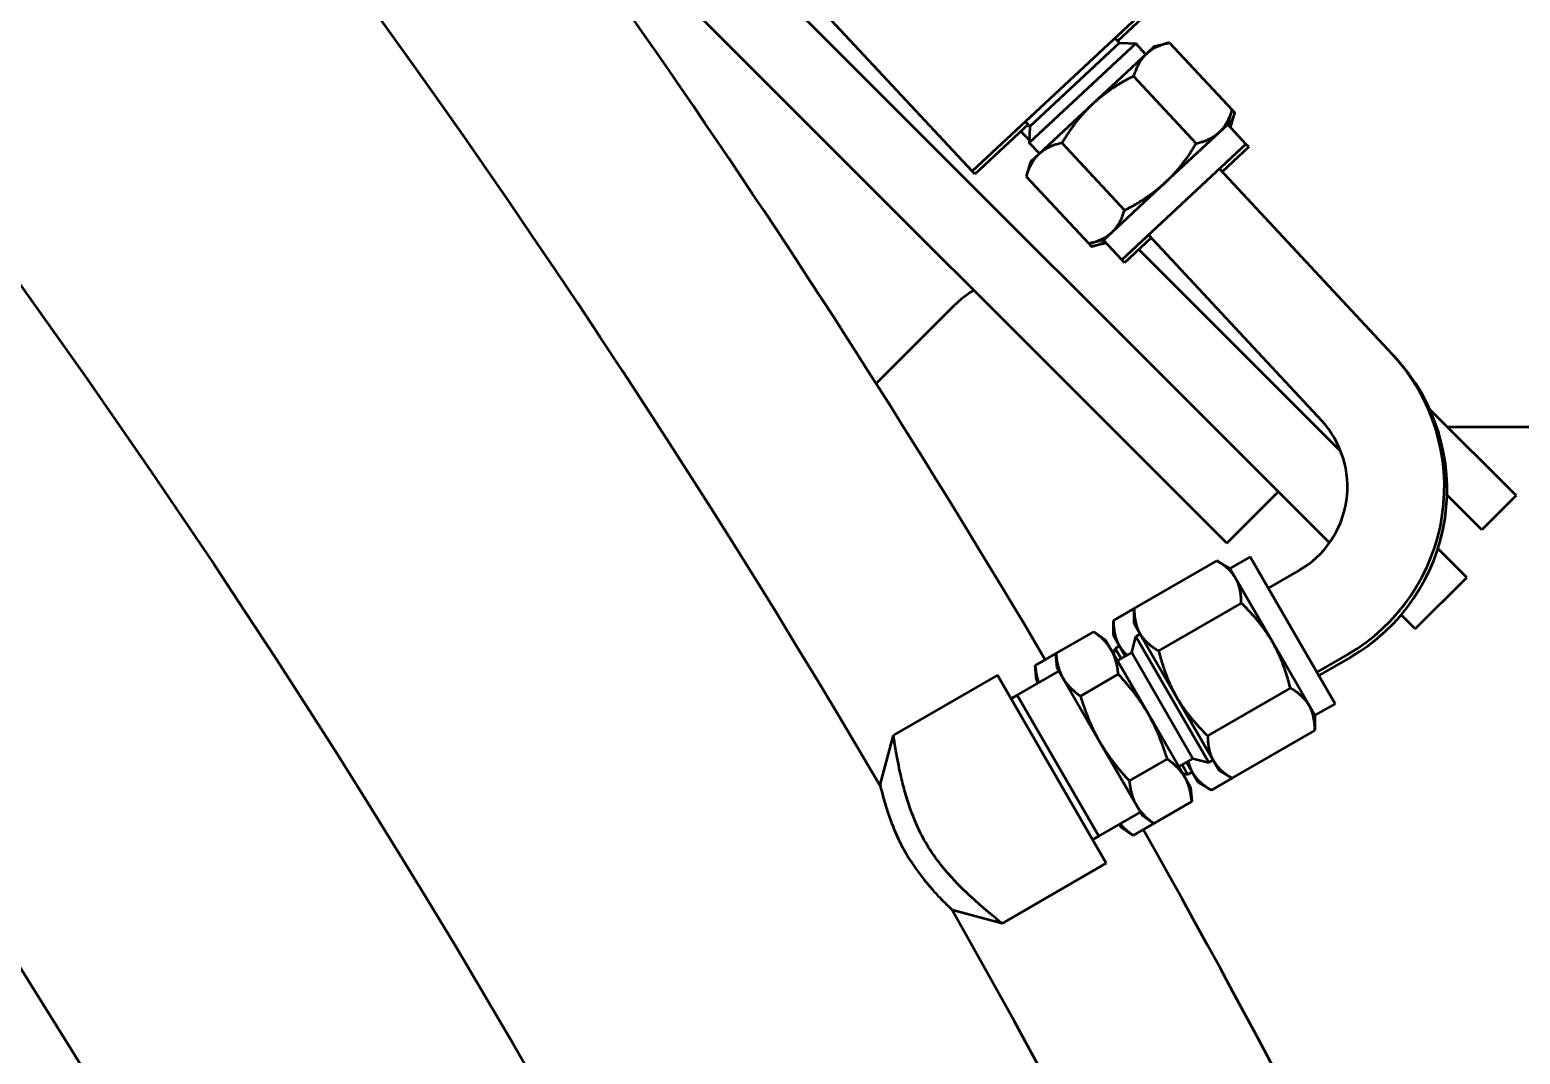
# Model space of a CAD drawing. Header units: inches. Extents: x 11 to 1621, y 11 to 1332.
# Drawn here: x 1286.47 to 1294.15, y 382.63 to 387.91 of the extents above; entities that cross this region are included whole.
import ezdxf

# ---------------------------------------------------------------- set-up
doc = ezdxf.new("R2010")
doc.units = ezdxf.units.IN
doc.header["$LTSCALE"] = 48
doc.header["$MEASUREMENT"] = 0
doc.layers.add('Visible (ANSI)', color=7, linetype='Continuous', lineweight=50)

msp = doc.modelspace()

# ---------------------------------------------------------------- linework, layer by layer
at = {"layer": 'Visible (ANSI)'}
for p, q in [((1293.169073, 385.262767), (1288.012602, 390.419238)), ((1292.639904, 385.261606), (1288.659871, 389.241639)), ((1291.328078, 387.179187), (1289.827682, 388.788165)), ((1292.337347, 388.120345), (1291.328078, 387.179187)), ((1292.351305, 388.105376), (1292.077376, 387.849934)), ((1292.170771, 387.837097), (1291.622256, 387.325598)), ((1292.086606, 387.840036), (1291.625195, 387.409763)), ((1292.086606, 387.840036), (1292.063418, 387.864902)), ((1292.086606, 387.840036), (1292.170771, 387.837097)), ((1292.22291, 387.781185), (1292.170771, 387.837097)), ((1292.268619, 387.82381), (1292.225752, 387.783835)), ((1292.268619, 387.82381), (1292.344768, 387.84139)), ((1292.344768, 387.84139), (1292.667932, 387.49484)), ((1292.225752, 387.783835), (1291.948652, 387.525436)), ((1292.160035, 387.669124), (1292.483199, 387.322573)), ((1291.948652, 387.525436), (1291.671552, 387.267036)), ((1292.645083, 387.420103), (1292.667932, 387.49484)), ((1292.667932, 387.49484), (1292.68189, 387.479871)), ((1291.615965, 387.419661), (1291.342037, 387.164218)), ((1291.625195, 387.409763), (1291.602007, 387.434629)), ((1291.625195, 387.409763), (1291.622256, 387.325598)), ((1292.602215, 387.380128), (1292.645083, 387.420103)), ((1292.739198, 387.319176), (1292.645083, 387.420103)), ((1292.659041, 387.405134), (1292.68189, 387.479871)), ((1291.622739, 387.339431), (1291.577955, 387.384216)), ((1292.325115, 387.121728), (1292.602215, 387.380128)), ((1291.674395, 387.269686), (1291.622256, 387.325598)), ((1291.671552, 387.267036), (1291.628685, 387.227061)), ((1291.790569, 387.324591), (1292.113732, 386.97804)), ((1292.739198, 387.319176), (1292.099264, 386.722427)), ((1292.753157, 387.304207), (1292.616028, 387.176333)), ((1292.753157, 387.304207), (1292.739198, 387.319176)), ((1291.342037, 387.164218), (1291.328078, 387.179187)), ((1291.628685, 387.227061), (1291.605836, 387.152324)), ((1292.602069, 387.191301), (1293.493524, 386.235334)), ((1291.605836, 387.152324), (1291.928999, 386.805774)), ((1292.048016, 386.863329), (1292.325115, 387.121728)), ((1292.005148, 386.823354), (1291.928999, 386.805774)), ((1291.928999, 386.805774), (1291.942958, 386.790805)), ((1292.019106, 386.808386), (1291.942958, 386.790805)), ((1292.005148, 386.823354), (1292.048016, 386.863329)), ((1292.099264, 386.722427), (1292.005148, 386.823354)), ((1292.250351, 386.835334), (1292.113222, 386.707459)), ((1292.236393, 386.850302), (1293.127847, 385.894334)), ((1292.113222, 386.707459), (1292.099264, 386.722427)), ((1293.228527, 385.733643), (1292.186437, 386.775733)), ((1290.833084, 386.083809), (1291.237004, 386.487729)), ((1293.493524, 386.235334), (1293.507482, 386.220365)), ((1294.131192, 385.506958), (1293.686923, 385.951227)), ((1293.777639, 385.860511), (1294.484745, 385.860511)), ((1292.639904, 385.261606), (1292.905069, 385.526771)), ((1293.954415, 385.330181), (1293.775694, 385.508902)), ((1294.131192, 385.506958), (1293.954415, 385.330181)), ((1292.760699, 385.191642), (1292.656776, 385.131642)), ((1292.760699, 385.191642), (1293.198199, 384.43387)), ((1293.877341, 385.08483), (1293.728559, 385.233611)), ((1292.163141, 384.924794), (1292.589094, 385.170718)), ((1292.656776, 385.131642), (1292.589094, 385.170718)), ((1292.686083, 385.080881), (1292.656776, 385.131642)), ((1293.01217, 385.120323), (1292.854449, 385.029262)), ((1292.875526, 384.752756), (1292.686083, 385.080881)), ((1293.612176, 384.819664), (1293.877341, 385.08483)), ((1292.289437, 384.706044), (1292.71539, 384.951968)), ((1292.056161, 384.863029), (1292.163141, 384.924794)), ((1292.163141, 384.846642), (1292.163141, 384.924794)), ((1293.612176, 384.819664), (1293.539469, 384.892371)), ((1291.75956, 384.691786), (1291.954744, 384.804476)), ((1292.015917, 384.761642), (1291.954744, 384.804476)), ((1292.056161, 384.784877), (1292.056161, 384.863029)), ((1292.163141, 384.846642), (1292.192448, 384.795881)), ((1292.045224, 384.710881), (1292.015917, 384.761642)), ((1292.056161, 384.784877), (1292.085468, 384.734116)), ((1292.087411, 384.73075), (1292.065371, 384.718025)), ((1292.085468, 384.734116), (1292.117186, 384.679179)), ((1292.150554, 384.698444), (1292.172351, 384.77979)), ((1292.194391, 384.792515), (1292.172351, 384.77979)), ((1292.172351, 384.77979), (1292.547351, 384.130271)), ((1292.192448, 384.795881), (1292.381891, 384.467756)), ((1293.064969, 384.424631), (1292.875526, 384.752756)), ((1291.65258, 384.630021), (1291.75956, 384.691786)), ((1291.766069, 384.617392), (1291.75956, 384.691786)), ((1292.234667, 384.382756), (1292.045224, 384.710881)), ((1292.057677, 384.689311), (1292.065371, 384.718025)), ((1292.065371, 384.718025), (1292.095146, 384.666454)), ((1292.150554, 384.698444), (1292.076942, 384.655944)), ((1292.150554, 384.698444), (1292.466004, 384.152068)), ((1293.26217, 384.68731), (1293.104449, 384.596249)), ((1293.276128, 384.672341), (1293.11442, 384.578979)), ((1291.458867, 384.58148), (1290.921895, 384.271459)), ((1291.458867, 384.58148), (1292.018867, 383.611532)), ((1291.560218, 384.478336), (1291.774819, 384.602236)), ((1291.659089, 384.555627), (1291.65258, 384.630021)), ((1291.766069, 384.617392), (1291.795376, 384.566631)), ((1291.885855, 384.473036), (1292.081039, 384.585726)), ((1291.659089, 384.555627), (1291.667839, 384.540471)), ((1291.795376, 384.566631), (1291.984819, 384.238506)), ((1292.542027, 384.268544), (1292.96798, 384.514468)), ((1291.528867, 384.460236), (1291.560218, 384.478336)), ((1291.529431, 384.45926), (1291.560218, 384.478336)), ((1291.980218, 383.750875), (1291.560218, 384.478336)), ((1292.381891, 384.467756), (1292.571334, 384.139631)), ((1293.094276, 384.37387), (1293.064969, 384.424631)), ((1293.198199, 384.43387), (1293.094276, 384.37387)), ((1292.42411, 384.054631), (1292.234667, 384.382756)), ((1293.094276, 384.37387), (1293.094276, 384.295718)), ((1290.853266, 384.015329), (1290.921895, 384.271459)), ((1292.668323, 384.049794), (1293.094276, 384.295718)), ((1291.984819, 384.238506), (1292.174262, 383.910381)), ((1292.138446, 384.035536), (1292.33363, 384.148226)), ((1292.466004, 384.152068), (1292.392392, 384.109568)), ((1292.410596, 384.120078), (1292.440371, 384.068506)), ((1292.432636, 384.132803), (1292.464354, 384.077866)), ((1292.466004, 384.152068), (1292.547351, 384.130271)), ((1292.569391, 384.142996), (1292.547351, 384.130271)), ((1292.571334, 384.139631), (1292.600641, 384.08887)), ((1292.411657, 384.0762), (1292.440371, 384.068506)), ((1292.453417, 384.00387), (1292.42411, 384.054631)), ((1292.462411, 384.081231), (1292.440371, 384.068506)), ((1292.464354, 384.077866), (1292.493661, 384.027105)), ((1292.561343, 383.988029), (1292.668323, 384.049794)), ((1292.600641, 384.08887), (1292.668323, 384.049794)), ((1292.453417, 384.00387), (1292.459926, 383.929476)), ((1292.493661, 384.027105), (1292.561343, 383.988029)), ((1292.174262, 383.910381), (1292.203569, 383.85962)), ((1292.264741, 383.816786), (1292.459926, 383.929476)), ((1291.980218, 383.750875), (1292.194819, 383.874775)), ((1292.087839, 383.81301), (1292.096589, 383.797855)), ((1292.157761, 383.755021), (1292.264741, 383.816786)), ((1292.203569, 383.85962), (1292.264741, 383.816786)), ((1291.948304, 383.733751), (1291.980218, 383.750875)), ((1291.948867, 383.732775), (1291.980218, 383.750875)), ((1292.096589, 383.797855), (1292.157761, 383.755021)), ((1292.018867, 383.611532), (1291.481895, 383.301511)), ((1291.481895, 383.301511), (1291.225766, 383.37014))]:
    msp.add_line(p, q, dxfattribs=at)
for radius in [48.3125, 46.34375, 42.829288, 42.579288, 42.279288]:
    msp.add_circle((1247.196979, 358.380235), radius, dxfattribs=at)
for centre, radius, start, end in [((1247.196979, 358.380235), 50.625, 30.4164882, 45.601263), ((1247.196979, 358.380235), 51.6875, 30.5600044, 38.3089684), ((1291.590557, 386.134176), 0.5, 120.5224878, 135), ((1292.76217, 385.553335), 1, 300, 43), ((1292.776128, 385.538367), 1, 300, 43), ((1292.76217, 385.553335), 0.5, 300, 43), ((1247.196979, 358.380235), 51.6875, 10.1048255, 29.4399956), ((1247.196979, 358.380235), 50.625, 5.6709263, 29.5835118)]:
    msp.add_arc(centre, radius, start, end, dxfattribs=at)
for points, weights in [([(1292.344768, 387.84139), (1292.268619, 387.82381), (1292.225752, 387.783835)], [1, 1.0379548493, 1]), ([(1292.225752, 387.783835), (1292.182884, 387.743861), (1292.160035, 387.669124)], [1, 1.0379548493, 1]), ([(1292.160035, 387.669124), (1292.034387, 387.605385), (1291.948652, 387.525436)], [1, 1.0379548493, 1]), ([(1291.948652, 387.525436), (1291.862917, 387.445487), (1291.790569, 387.324591)], [1, 1.0379548493, 1]), ([(1292.602215, 387.380128), (1292.645083, 387.420103), (1292.667932, 387.49484)], [1, 1.0379548493, 1]), ([(1292.652964, 387.411651), (1292.669843, 387.440465), (1292.68189, 387.479871)], [1.01895290532, 1.01965956375, 1]), ([(1292.483199, 387.322573), (1292.559348, 387.340154), (1292.602215, 387.380128)], [1, 1.0379548493, 1]), ([(1291.671552, 387.267036), (1291.628685, 387.227061), (1291.605836, 387.152324)], [1, 1.0379548493, 1]), ([(1291.790569, 387.324591), (1291.71442, 387.307011), (1291.671552, 387.267036)], [1, 1.0379548493, 1]), ([(1292.325115, 387.121728), (1292.41085, 387.201678), (1292.483199, 387.322573)], [1, 1.0379548493, 1]), ([(1292.113732, 386.97804), (1292.23938, 387.041779), (1292.325115, 387.121728)], [1, 1.0379548493, 1]), ([(1292.048016, 386.863329), (1292.090883, 386.903303), (1292.113732, 386.97804)], [1, 1.0379548493, 1]), ([(1291.928999, 386.805774), (1292.005148, 386.823354), (1292.048016, 386.863329)], [1, 1.0379548493, 1]), ([(1291.942958, 386.790805), (1291.983108, 386.800075), (1292.013029, 386.814902)], [1, 1.01965956375, 1.01895290532]), ([(1292.686083, 385.080881), (1292.656776, 385.131642), (1292.589094, 385.170718)], [1, 1.0379548493, 1]), ([(1292.71539, 384.951968), (1292.71539, 385.03012), (1292.686083, 385.080881)], [1, 1.0379548493, 1]), ([(1292.875526, 384.752756), (1292.816912, 384.854278), (1292.71539, 384.951968)], [1, 1.0379548493, 1]), ([(1292.163141, 384.924794), (1292.163141, 384.846642), (1292.192448, 384.795881)], [1, 1.0379548493, 1]), ([(1292.045224, 384.710881), (1292.015917, 384.761642), (1291.954744, 384.804476)], [1, 1.0379548493, 1]), ([(1292.056161, 384.863029), (1292.056161, 384.784877), (1292.085468, 384.734116)], [1, 1.0379548493, 1]), ([(1292.085468, 384.734116), (1292.101007, 384.707202), (1292.126199, 384.684382)], [1, 1.01977162407, 1.01894418765]), ([(1292.192448, 384.795881), (1292.221755, 384.74512), (1292.289437, 384.706044)], [1, 1.0379548493, 1]), ([(1292.96798, 384.514468), (1292.93414, 384.651234), (1292.875526, 384.752756)], [1, 1.0379548493, 1]), ([(1291.75956, 384.691786), (1291.766069, 384.617392), (1291.795376, 384.566631)], [1, 1.0379548493, 1]), ([(1292.081039, 384.585726), (1292.074531, 384.66012), (1292.045224, 384.710881)], [1, 1.0379548493, 1]), ([(1292.289437, 384.706044), (1292.323277, 384.569278), (1292.381891, 384.467756)], [1, 1.0379548493, 1]), ([(1291.65258, 384.630021), (1291.656934, 384.580249), (1291.670932, 384.542257)], [1, 1.02507774964, 1.01701646495]), ([(1292.234667, 384.382756), (1292.176053, 384.484278), (1292.081039, 384.585726)], [1, 1.0379548493, 1]), ([(1291.795376, 384.566631), (1291.824683, 384.51587), (1291.885855, 384.473036)], [1, 1.0379548493, 1]), ([(1293.064969, 384.424631), (1293.035662, 384.475392), (1292.96798, 384.514468)], [1, 1.0379548493, 1]), ([(1291.885855, 384.473036), (1291.926205, 384.340028), (1291.984819, 384.238506)], [1, 1.0379548493, 1]), ([(1292.381891, 384.467756), (1292.440505, 384.366234), (1292.542027, 384.268544)], [1, 1.0379548493, 1]), ([(1293.094276, 384.295718), (1293.094276, 384.37387), (1293.064969, 384.424631)], [1, 1.0379548493, 1]), ([(1292.33363, 384.148226), (1292.293281, 384.281234), (1292.234667, 384.382756)], [1, 1.0379548493, 1]), ([(1292.542027, 384.268544), (1292.542027, 384.190392), (1292.571334, 384.139631)], [1, 1.0379548493, 1]), ([(1291.984819, 384.238506), (1292.043433, 384.136984), (1292.138446, 384.035536)], [1, 1.0379548493, 1]), ([(1292.42411, 384.054631), (1292.394803, 384.105392), (1292.33363, 384.148226)], [1, 1.0379548493, 1]), ([(1292.441649, 384.138006), (1292.448815, 384.10478), (1292.464354, 384.077866)], [1.01894418765, 1.01977162407, 1]), ([(1292.571334, 384.139631), (1292.600641, 384.08887), (1292.668323, 384.049794)], [1, 1.0379548493, 1]), ([(1292.138446, 384.035536), (1292.144955, 383.961142), (1292.174262, 383.910381)], [1, 1.0379548493, 1]), ([(1292.459926, 383.929476), (1292.453417, 384.00387), (1292.42411, 384.054631)], [1, 1.0379548493, 1]), ([(1292.464354, 384.077866), (1292.493661, 384.027105), (1292.561343, 383.988029)], [1, 1.0379548493, 1]), ([(1292.174262, 383.910381), (1292.203569, 383.85962), (1292.264741, 383.816786)], [1, 1.0379548493, 1]), ([(1292.090932, 383.814796), (1292.116835, 383.783678), (1292.157761, 383.755021)], [1.01701646495, 1.02507774964, 1])]:
    msp.add_rational_spline(points, weights, degree=2, dxfattribs=at)
for points, knots in [([(1291.087183, 383.720256), (1291.071255, 383.747845), (1291.056283, 383.77712), (1291.017912, 383.862849), (1290.997433, 383.922763), (1290.972965, 384.010755), (1290.965767, 384.040095), (1290.949606, 384.11166), (1290.941283, 384.155529), (1290.929598, 384.222165), (1290.925789, 384.246405), (1290.922492, 384.267532), (1290.921895, 384.271459), (1290.921895, 384.271459)], [-13.06419297, -13.06419297, -13.06419297, -13.06419297, -12.7724999, -12.7724999, -12.24700506, -12.24700506, -11.97460427, -11.97460427, -11.53055883, -11.53055883, -11.13069412, -11.13069412, -10.88682747, -10.88682747, -10.88682747, -10.88682747]), ([(1290.853266, 384.015329), (1290.853266, 384.015329), (1290.853709, 384.013457), (1290.856205, 384.003106), (1290.859114, 383.991069), (1290.868441, 383.955237), (1290.875276, 383.930212), (1290.888784, 383.886303), (1290.894839, 383.867648), (1290.91534, 383.809612), (1290.932418, 383.767408), (1290.962855, 383.704723), (1290.974465, 383.682872), (1290.986457, 383.662101)], [10.88682747, 10.88682747, 10.88682747, 10.88682747, 11.13069412, 11.13069412, 11.53055883, 11.53055883, 11.97460427, 11.97460427, 12.24700506, 12.24700506, 12.7724999, 12.7724999, 13.06419297, 13.06419297, 13.06419297, 13.06419297]), ([(1290.986457, 383.662101), (1291.002141, 383.634935), (1291.019783, 383.607411), (1291.065419, 383.543034), (1291.094712, 383.507227), (1291.128847, 383.468736), (1291.136484, 383.460356), (1291.154339, 383.441143), (1291.164694, 383.430362), (1291.191371, 383.403182), (1291.205344, 383.389661), (1291.2219, 383.373768), (1291.22569, 383.370212), (1291.225765, 383.370141), (1291.225766, 383.37014), (1291.225766, 383.37014)], [4.35473099, 4.35473099, 4.35473099, 4.35473099, 4.73623299, 4.73623299, 5.27959243, 5.27959243, 5.44431968, 5.44431968, 5.68863225, 5.68863225, 6.1349455, 6.1349455, 6.52802618, 6.52802618, 6.53209648, 6.53209648, 6.53209648, 6.53209648]), ([(1291.481895, 383.301511), (1291.481895, 383.301511), (1291.481894, 383.301511), (1291.481729, 383.301644), (1291.473231, 383.308405), (1291.4385, 383.336679), (1291.410253, 383.359912), (1291.360838, 383.402816), (1291.342335, 383.419285), (1291.311564, 383.447705), (1291.298692, 383.45987), (1291.242502, 383.514693), (1291.197807, 383.562924), (1291.132213, 383.648071), (1291.108016, 383.684172), (1291.087183, 383.720256)], [-6.53209648, -6.53209648, -6.53209648, -6.53209648, -6.52802618, -6.52802618, -6.1349455, -6.1349455, -5.68863225, -5.68863225, -5.44431968, -5.44431968, -5.27959243, -5.27959243, -4.73623299, -4.73623299, -4.35473099, -4.35473099, -4.35473099, -4.35473099])]:
    msp.add_open_spline(points, degree=3, knots=knots, dxfattribs=at)

doc.saveas('drawing.dxf')
